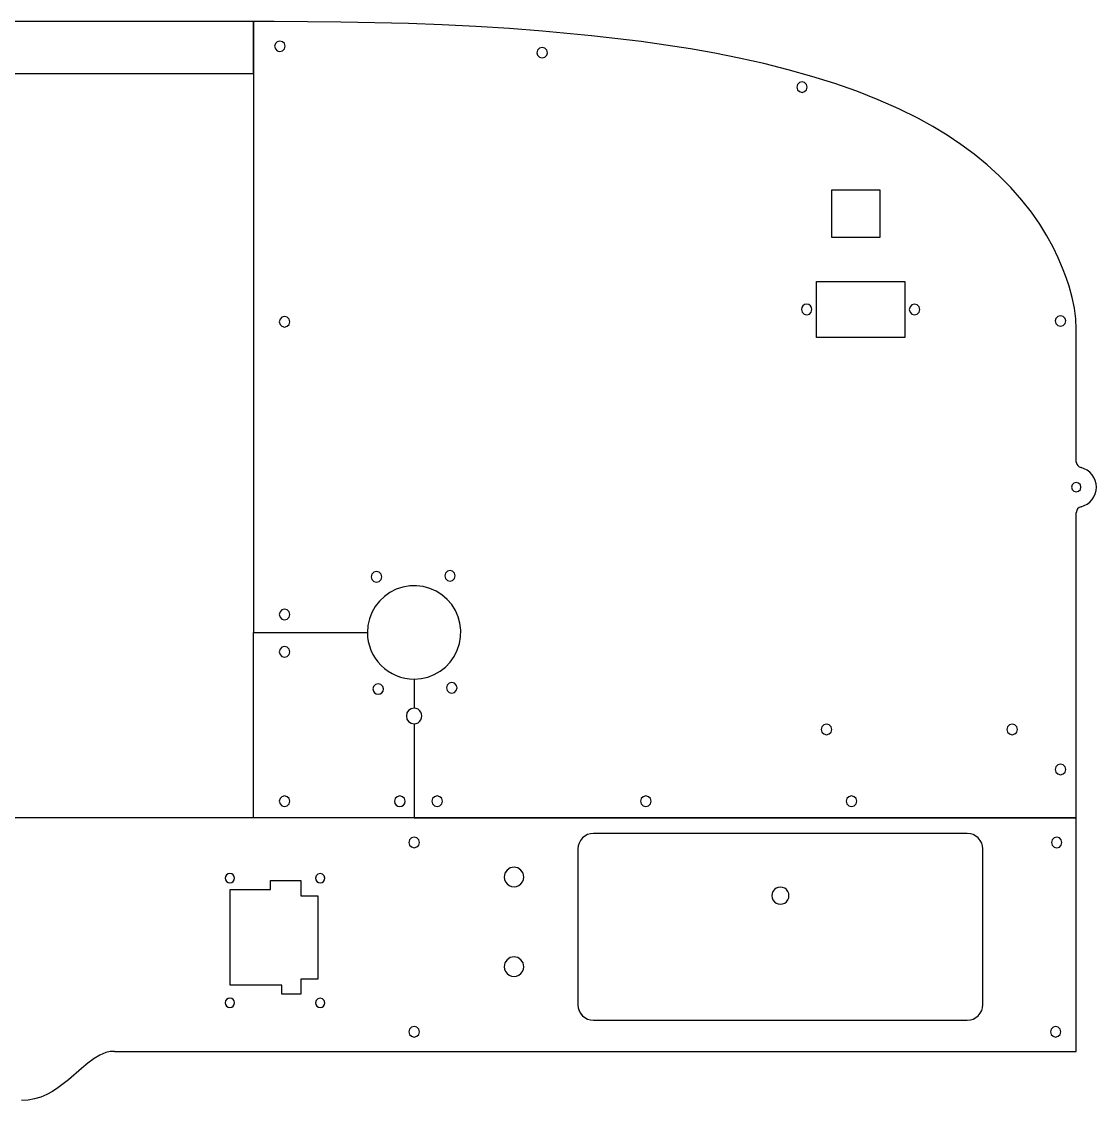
# Model space of a CAD drawing. Extents: x -508 to 508, y -20 to 420.
# Drawn here: x 69.9 to 508.2, y -20 to 420 of the extents above; entities that cross this region are included whole.
import ezdxf

# ---------------------------------------------------------------- set-up
doc = ezdxf.new("R2010")
doc.units = 0

msp = doc.modelspace()

# ---------------------------------------------------------------- linework, layer by layer
at = {"layer": 'Body (To reuse)'}
for p, q in [((164.439831, 419.999841), (4.420033, 419.999841)), ((164.439831, 398.819442), (164.439831, 419.999841)), ((172.970343, 419.999874), (164.439922, 419.999874)), ((164.439922, 419.999874), (164.439922, 170.886513)), ((173.416355, 410.992768), (173.127104, 409.913269)), ((173.127104, 409.913269), (173.416355, 408.83377)), ((174.206603, 411.783016), (173.416355, 410.992768)), ((175.286102, 412.072266), (174.206603, 411.783016)), ((176.3656, 411.783016), (175.286102, 412.072266)), ((177.155848, 410.992768), (176.3656, 411.783016)), ((177.445099, 409.913269), (177.155848, 410.992768)), ((177.155848, 408.83377), (177.445099, 409.913269)), ((177.445099, 409.913269), (177.445099, 409.913269)), ((282.240234, 409.476292), (281.160735, 409.187041)), ((283.319733, 409.187041), (282.240234, 409.476292)), ((173.416355, 408.83377), (174.206603, 408.043523)), ((174.206603, 408.043523), (175.286102, 407.754272)), ((175.286102, 407.754272), (176.3656, 408.043523)), ((176.3656, 408.043523), (177.155848, 408.83377)), ((280.370488, 408.396794), (280.081237, 407.317295)), ((280.081237, 407.317295), (280.370488, 406.237796)), ((281.160735, 409.187041), (280.370488, 408.396794)), ((280.370488, 406.237796), (281.160735, 405.447549)), ((281.160735, 405.447549), (282.240234, 405.158298)), ((282.240234, 405.158298), (283.319733, 405.447549)), ((284.109981, 408.396794), (283.319733, 409.187041)), ((283.319733, 405.447549), (284.109981, 406.237796)), ((284.399231, 407.317295), (284.109981, 408.396794)), ((284.109981, 406.237796), (284.399231, 407.317295)), ((284.399231, 407.317295), (284.399231, 407.317295)), ((4.420033, 398.819442), (164.439831, 398.819442)), ((164.439831, 398.819442), (164.439831, 398.819442)), ((386.28623, 394.378533), (385.99698, 393.299035)), ((385.99698, 393.299035), (386.28623, 392.219536)), ((387.076478, 395.168781), (386.28623, 394.378533)), ((386.28623, 392.219536), (387.076478, 391.429288)), ((388.155977, 395.458032), (387.076478, 395.168781)), ((389.235475, 395.168781), (388.155977, 395.458032)), ((390.025723, 394.378533), (389.235475, 395.168781)), ((389.235475, 391.429288), (390.025723, 392.219536)), ((390.314974, 393.299035), (390.025723, 394.378533)), ((390.025723, 392.219536), (390.314974, 393.299035)), ((390.314974, 393.299035), (390.314974, 393.299035)), ((387.076478, 391.429288), (388.155977, 391.140037)), ((388.155977, 391.140037), (389.235475, 391.429288)), ((400.346721, 331.912322), (400.346721, 351.412298)), ((400.346721, 351.412298), (419.846696, 351.412298)), ((419.846696, 351.412298), (419.846696, 331.912322)), ((419.846696, 351.412298), (419.846696, 351.412298)), ((419.846696, 331.912322), (400.346721, 331.912322)), ((394.063444, 313.966798), (430.063399, 313.966798)), ((394.063444, 291.216827), (394.063444, 313.966798)), ((394.063444, 313.966798), (394.063444, 313.966798)), ((430.063399, 313.966798), (430.063399, 291.216827)), ((388.536808, 304.118454), (388.074117, 303.432192)), ((389.22307, 304.581145), (388.536808, 304.118454)), ((390.063449, 304.750809), (389.22307, 304.581145)), ((390.903828, 304.581145), (390.063449, 304.750809)), ((391.590091, 304.118454), (390.903828, 304.581145)), ((392.052782, 303.432192), (391.590091, 304.118454)), ((432.193647, 303.671311), (431.904396, 302.591812)), ((432.983895, 304.461559), (432.193647, 303.671311)), ((434.063394, 304.75081), (432.983895, 304.461559)), ((435.142892, 304.461559), (434.063394, 304.75081)), ((435.93314, 303.671311), (435.142892, 304.461559)), ((436.222391, 302.591812), (435.93314, 303.671311)), ((176.107474, 299.448434), (175.317226, 298.658187)), ((177.186973, 299.737685), (176.107474, 299.448434)), ((178.266472, 299.448434), (177.186973, 299.737685)), ((179.056719, 298.658187), (178.266472, 299.448434)), ((388.074117, 303.432192), (387.904452, 302.591812)), ((387.904452, 302.591812), (388.193703, 301.512314)), ((388.193703, 301.512314), (388.983951, 300.722066)), ((388.983951, 300.722066), (390.063449, 300.432815)), ((390.063449, 300.432815), (391.142948, 300.722066)), ((391.142948, 300.722066), (391.933196, 301.512314)), ((391.933196, 301.512314), (392.222447, 302.591812)), ((392.222447, 302.591812), (392.052782, 303.432192)), ((392.222447, 302.591812), (392.222447, 302.591812)), ((431.904396, 302.591812), (432.193647, 301.512314)), ((432.193647, 301.512314), (432.983895, 300.722066)), ((432.983895, 300.722066), (434.063394, 300.432815)), ((434.063394, 300.432815), (435.142892, 300.722066)), ((435.142892, 300.722066), (435.93314, 301.512314)), ((435.93314, 301.512314), (436.222391, 302.591812)), ((436.222391, 302.591812), (436.222391, 302.591812)), ((492.473026, 299.760128), (491.682778, 298.96988)), ((493.552525, 300.049379), (492.473026, 299.760128)), ((494.632024, 299.760128), (493.552525, 300.049379)), ((495.422271, 298.96988), (494.632024, 299.760128)), ((175.317226, 298.658187), (175.027976, 297.578688)), ((175.027976, 297.578688), (175.317226, 296.499189)), ((175.317226, 296.499189), (176.107474, 295.708942)), ((176.107474, 295.708942), (177.186973, 295.419691)), ((177.186973, 295.419691), (178.266472, 295.708942)), ((178.266472, 295.708942), (179.056719, 296.499189)), ((179.34597, 297.578688), (179.056719, 298.658187)), ((179.056719, 296.499189), (179.34597, 297.578688)), ((179.34597, 297.578688), (179.34597, 297.578688)), ((491.682778, 298.96988), (491.393528, 297.890382)), ((491.393528, 297.890382), (491.682778, 296.810883)), ((491.682778, 296.810883), (492.473026, 296.020635)), ((492.473026, 296.020635), (493.552525, 295.731385)), ((493.552525, 295.731385), (494.632024, 296.020635)), ((494.632024, 296.020635), (495.422271, 296.810883)), ((495.711522, 297.890382), (495.422271, 298.96988)), ((495.422271, 296.810883), (495.711522, 297.890382)), ((495.711522, 297.890382), (495.711522, 297.890382)), ((430.063399, 291.216827), (394.063444, 291.216827)), ((499.99837, 240.318648), (499.99837, 294.70297)), ((499.999379, 240.318648), (500.193312, 239.547011)), ((500.193312, 239.547011), (500.604803, 238.887131)), ((500.604803, 238.887131), (501.196448, 238.382432)), ((501.196448, 238.382432), (501.930845, 238.076335)), ((503.255338, 237.633448), (501.930844, 238.076332)), ((504.460372, 236.988013), (503.255338, 237.633448)), ((505.528363, 236.16237), (504.460372, 236.988013)), ((506.441727, 235.178866), (505.528363, 236.16237)), ((507.18288, 234.059846), (506.441727, 235.178866)), ((507.734237, 232.827655), (507.18288, 234.059846)), ((498.349593, 231.06175), (498.094372, 230.109251)), ((498.094372, 230.109251), (498.349593, 229.156753)), ((499.04687, 231.759028), (498.349593, 231.06175)), ((498.349593, 229.156753), (499.04687, 228.459475)), ((499.999369, 232.014249), (499.04687, 231.759028)), ((500.951868, 231.759028), (499.999369, 232.014249)), ((501.649145, 231.06175), (500.951868, 231.759028)), ((500.951868, 228.459475), (501.649145, 229.156753)), ((501.904367, 230.109251), (501.649145, 231.06175)), ((501.649145, 229.156753), (501.904367, 230.109251)), ((501.904367, 230.109251), (501.904367, 230.109251)), ((508.078216, 231.504638), (507.734237, 232.827655)), ((508.197232, 230.113141), (508.078216, 231.504638)), ((508.079537, 228.721532), (508.197232, 230.113141)), ((499.04687, 228.459475), (499.999369, 228.204254)), ((499.999369, 228.204254), (500.951868, 228.459475)), ((505.534104, 224.061382), (506.446535, 225.045752)), ((506.446535, 225.045752), (507.186625, 226.165475)), ((507.186625, 226.165475), (507.736813, 227.398189)), ((507.736813, 227.398189), (508.079537, 228.721532)), ((500.149872, 220.538606), (499.999377, 219.707178)), ((500.551634, 221.257611), (500.149872, 220.538606)), ((501.162024, 221.810606), (500.551634, 221.257611)), ((501.938403, 222.144008), (501.162024, 221.810606)), ((501.938403, 222.144008), (503.262476, 222.588148)), ((503.262476, 222.588148), (504.466897, 223.234726)), ((504.466897, 223.234726), (505.534104, 224.061382)), ((499.99837, 95.250171), (499.99837, 219.707104)), ((212.792751, 194.591927), (212.503501, 193.512429)), ((213.582999, 195.382175), (212.792751, 194.591927)), ((214.662498, 195.671426), (213.582999, 195.382175)), ((215.741997, 195.382175), (214.662498, 195.671426)), ((216.532244, 194.591927), (215.741997, 195.382175)), ((216.821495, 193.512429), (216.532244, 194.591927)), ((242.763503, 195.053279), (242.474253, 193.97378)), ((242.474253, 193.97378), (242.763503, 192.894282)), ((243.553751, 195.843527), (242.763503, 195.053279)), ((244.63325, 196.132778), (243.553751, 195.843527)), ((245.712749, 195.843527), (244.63325, 196.132778)), ((246.502996, 195.053279), (245.712749, 195.843527)), ((246.792247, 193.97378), (246.502996, 195.053279)), ((246.502996, 192.894282), (246.792247, 193.97378)), ((246.792247, 193.97378), (246.792247, 193.97378)), ((212.503501, 193.512429), (212.792751, 192.43293)), ((212.792751, 192.43293), (213.582999, 191.642682)), ((213.582999, 191.642682), (214.662498, 191.353431)), ((214.662498, 191.353431), (215.741997, 191.642682)), ((215.741997, 191.642682), (216.532244, 192.43293)), ((216.532244, 192.43293), (216.821495, 193.512429)), ((216.821495, 193.512429), (216.821495, 193.512429)), ((225.421979, 189.379077), (222.709606, 188.486491)), ((228.190382, 189.851345), (225.421979, 189.379077)), ((230.970041, 189.912198), (228.190382, 189.851345)), ((233.716182, 189.570544), (230.970041, 189.912198)), ((236.384031, 188.835288), (233.716182, 189.570544)), ((242.763503, 192.894282), (243.553751, 192.104034)), ((243.553751, 192.104034), (244.63325, 191.814783)), ((244.63325, 191.814783), (245.712749, 192.104034)), ((245.712749, 192.104034), (246.502996, 192.894282)), ((217.869015, 185.576094), (215.860469, 183.653608)), ((220.160515, 187.199708), (217.869015, 185.576094)), ((222.709606, 188.486491), (220.160515, 187.199708)), ((238.928814, 187.715338), (236.384031, 188.835288)), ((241.305756, 186.219598), (238.928814, 187.715338)), ((243.470084, 184.356975), (241.305756, 186.219598)), ((214.16024, 181.470207), (212.79369, 179.063849)), ((215.860469, 183.653608), (214.16024, 181.470207)), ((245.332706, 182.192647), (243.470084, 184.356975)), ((246.828446, 179.815705), (245.332706, 182.192647)), ((175.317226, 179.278337), (175.027976, 178.198838)), ((175.027976, 178.198838), (175.317226, 177.11934)), ((176.107474, 180.068585), (175.317226, 179.278337)), ((175.317226, 177.11934), (176.107474, 176.329092)), ((177.186973, 180.357836), (176.107474, 180.068585)), ((176.107474, 176.329092), (177.186973, 176.039841)), ((178.266472, 180.068585), (177.186973, 180.357836)), ((177.186973, 176.039841), (178.266472, 176.329092)), ((179.056719, 179.278337), (178.266472, 180.068585)), ((178.266472, 176.329092), (179.056719, 177.11934)), ((179.34597, 178.198838), (179.056719, 179.278337)), ((179.056719, 177.11934), (179.34597, 178.198838)), ((179.34597, 178.198838), (179.34597, 178.198838)), ((211.786182, 176.472491), (211.163078, 173.734092)), ((212.79369, 179.063849), (211.786182, 176.472491)), ((247.948397, 177.270923), (246.828446, 179.815705)), ((248.683652, 174.603074), (247.948397, 177.270923)), ((211.163078, 173.734092), (210.94974, 170.886608)), ((249.025307, 171.856933), (248.683652, 174.603074)), ((248.964453, 169.077274), (249.025307, 171.856933)), ((164.439831, 95.250251), (164.439831, 170.886608)), ((164.439831, 170.886608), (210.94974, 170.886608)), ((164.439922, 170.886513), (210.949645, 170.886513)), ((210.94974, 170.886608), (211.042958, 169.003752)), ((210.94974, 170.886608), (210.94974, 170.886608)), ((211.042958, 169.003752), (211.319163, 167.152787)), ((248.492186, 166.30887), (248.964453, 169.077274)), ((175.317226, 164.038356), (175.027976, 162.958858)), ((175.027976, 162.958858), (175.317226, 161.879359)), ((176.107474, 164.828604), (175.317226, 164.038356)), ((177.186973, 165.117855), (176.107474, 164.828604)), ((178.266472, 164.828604), (177.186973, 165.117855)), ((179.056719, 164.038356), (178.266472, 164.828604)), ((179.34597, 162.958858), (179.056719, 164.038356)), ((179.056719, 161.879359), (179.34597, 162.958858)), ((179.34597, 162.958858), (179.34597, 162.958858)), ((211.319163, 167.152787), (211.773179, 165.346205)), ((211.773179, 165.346205), (212.399834, 163.596498)), ((212.399834, 163.596498), (213.193952, 161.916156)), ((246.312816, 161.047406), (247.599599, 163.596498)), ((247.599599, 163.596498), (248.492186, 166.30887)), ((175.317226, 161.879359), (176.107474, 161.089111)), ((176.107474, 161.089111), (177.186973, 160.79986)), ((177.186973, 160.79986), (178.266472, 161.089111)), ((178.266472, 161.089111), (179.056719, 161.879359)), ((213.193952, 161.916156), (214.15036, 160.317671)), ((214.15036, 160.317671), (215.263884, 158.813536)), ((215.263884, 158.813536), (216.529349, 157.416241)), ((242.766717, 156.747361), (244.689203, 158.755906)), ((244.689203, 158.755906), (246.312816, 161.047406)), ((216.529349, 157.416241), (217.926645, 156.150775)), ((217.926645, 156.150775), (219.43078, 155.037251)), ((219.43078, 155.037251), (221.029265, 154.080843)), ((221.029265, 154.080843), (222.709606, 153.286725)), ((238.176958, 153.680582), (240.583316, 155.047132)), ((240.583316, 155.047132), (242.766717, 156.747361)), ((214.286684, 149.669181), (213.496436, 148.878934)), ((215.366183, 149.958432), (214.286684, 149.669181)), ((216.445682, 149.669181), (215.366183, 149.958432)), ((217.235929, 148.878934), (216.445682, 149.669181)), ((222.709606, 153.286725), (224.459314, 152.66007)), ((224.459314, 152.66007), (226.265896, 152.206054)), ((226.265896, 152.206054), (228.11686, 151.92985)), ((228.11686, 151.92985), (229.999716, 151.836632)), ((229.999621, 151.836537), (229.999621, 139.96364)), ((229.999716, 151.836632), (232.8472, 152.049969)), ((229.999716, 151.836632), (229.999716, 139.963649)), ((232.8472, 152.049969), (235.5856, 152.673073)), ((235.5856, 152.673073), (238.176958, 153.680582)), ((244.257434, 150.130536), (243.467187, 149.340289)), ((245.336933, 150.419787), (244.257434, 150.130536)), ((246.416432, 150.130536), (245.336933, 150.419787)), ((247.20668, 149.340289), (246.416432, 150.130536)), ((213.496436, 148.878934), (213.207186, 147.799435)), ((213.207186, 147.799435), (213.37685, 146.959056)), ((213.37685, 146.959056), (213.839541, 146.272793)), ((213.839541, 146.272793), (214.525804, 145.810103)), ((214.525804, 145.810103), (215.366183, 145.640438)), ((215.366183, 145.640438), (216.206562, 145.810103)), ((216.206562, 145.810103), (216.892824, 146.272793)), ((216.892824, 146.272793), (217.355515, 146.959056)), ((217.52518, 147.799435), (217.235929, 148.878934)), ((217.355515, 146.959056), (217.52518, 147.799435)), ((217.52518, 147.799435), (217.52518, 147.799435)), ((243.467187, 149.340289), (243.177936, 148.26079)), ((243.177936, 148.26079), (243.467187, 147.181291)), ((243.467187, 147.181291), (244.257434, 146.391043)), ((244.257434, 146.391043), (245.336933, 146.101793)), ((245.336933, 146.101793), (246.416432, 146.391043)), ((246.416432, 146.391043), (247.20668, 147.181291)), ((247.49593, 148.26079), (247.20668, 149.340289)), ((247.20668, 147.181291), (247.49593, 148.26079)), ((247.49593, 148.26079), (247.49593, 148.26079)), ((227.074228, 138.024504), (226.824721, 136.788653)), ((226.824721, 136.788653), (227.074228, 135.552801)), ((227.754655, 139.033714), (227.074228, 138.024504)), ((228.763865, 139.714142), (227.754655, 139.033714)), ((229.999716, 139.963649), (228.763865, 139.714142)), ((230.828129, 139.853745), (229.999716, 139.963649)), ((231.587215, 139.53828), (230.828129, 139.853745)), ((232.239958, 139.038625), (231.587215, 139.53828)), ((232.749344, 138.376151), (232.239958, 139.038625)), ((233.06837, 137.603773), (232.749344, 138.376151)), ((233.174713, 136.788653), (233.06837, 137.603773)), ((233.06837, 135.973533), (233.174713, 136.788653)), ((227.074228, 135.552801), (227.754655, 134.543592)), ((227.754655, 134.543592), (228.763865, 133.863164)), ((228.763865, 133.863164), (229.999716, 133.613657)), ((229.999621, 133.613648), (229.999621, 95.250171)), ((229.999716, 133.613657), (230.828129, 133.723561)), ((229.999716, 133.613657), (229.999716, 95.250251)), ((230.828129, 133.723561), (231.587215, 134.039025)), ((231.587215, 134.039025), (232.239958, 134.53868)), ((232.239958, 134.53868), (232.749344, 135.201155)), ((232.749344, 135.201155), (233.06837, 135.973533)), ((396.295098, 132.397366), (396.005848, 131.317867)), ((397.085346, 133.187614), (396.295098, 132.397366)), ((398.164845, 133.476864), (397.085346, 133.187614)), ((399.244343, 133.187614), (398.164845, 133.476864)), ((400.034591, 132.397366), (399.244343, 133.187614)), ((400.323842, 131.317867), (400.034591, 132.397366)), ((471.987003, 132.397366), (471.697752, 131.317867)), ((472.777251, 133.187614), (471.987003, 132.397366)), ((473.856749, 133.476864), (472.777251, 133.187614)), ((474.936248, 133.187614), (473.856749, 133.476864)), ((475.726496, 132.397366), (474.936248, 133.187614)), ((476.015747, 131.317867), (475.726496, 132.397366)), ((396.005848, 131.317867), (396.295098, 130.238369)), ((396.295098, 130.238369), (397.085346, 129.448121)), ((397.085346, 129.448121), (398.164845, 129.15887)), ((398.164845, 129.15887), (399.244343, 129.448121)), ((399.244343, 129.448121), (400.034591, 130.238369)), ((400.034591, 130.238369), (400.323842, 131.317867)), ((400.323842, 131.317867), (400.323842, 131.317867)), ((471.697752, 131.317867), (471.987003, 130.238369)), ((471.987003, 130.238369), (472.777251, 129.448121)), ((472.777251, 129.448121), (473.856749, 129.15887)), ((473.856749, 129.15887), (474.936248, 129.448121)), ((474.936248, 129.448121), (475.726496, 130.238369)), ((475.726496, 130.238369), (476.015747, 131.317867)), ((476.015747, 131.317867), (476.015747, 131.317867)), ((491.682778, 116.090111), (491.393528, 115.010612)), ((491.393528, 115.010612), (491.682778, 113.931114)), ((492.473026, 116.880359), (491.682778, 116.090111)), ((493.552525, 117.16961), (492.473026, 116.880359)), ((494.632024, 116.880359), (493.552525, 117.16961)), ((495.422271, 116.090111), (494.632024, 116.880359)), ((495.711522, 115.010612), (495.422271, 116.090111)), ((495.422271, 113.931114), (495.711522, 115.010612)), ((495.711522, 115.010612), (495.711522, 115.010612)), ((491.682778, 113.931114), (492.473026, 113.140866)), ((492.473026, 113.140866), (493.552525, 112.851615)), ((493.552525, 112.851615), (494.632024, 113.140866)), ((494.632024, 113.140866), (495.422271, 113.931114)), ((175.317226, 103.078433), (175.027976, 101.998934)), ((175.027976, 101.998934), (175.317226, 100.919436)), ((176.107474, 103.868681), (175.317226, 103.078433)), ((177.186973, 104.157932), (176.107474, 103.868681)), ((178.266472, 103.868681), (177.186973, 104.157932)), ((179.056719, 103.078433), (178.266472, 103.868681)), ((179.34597, 101.998934), (179.056719, 103.078433)), ((179.056719, 100.919436), (179.34597, 101.998934)), ((179.34597, 101.998934), (179.34597, 101.998934)), ((222.307167, 103.078433), (222.017916, 101.998934)), ((222.017916, 101.998934), (222.187581, 101.158555)), ((223.097415, 103.868681), (222.307167, 103.078433)), ((224.176914, 104.157932), (223.097415, 103.868681)), ((225.256412, 103.868681), (224.176914, 104.157932)), ((226.04666, 103.078433), (225.256412, 103.868681)), ((226.335911, 101.998934), (226.04666, 103.078433)), ((226.166246, 101.158555), (226.335911, 101.998934)), ((226.335911, 101.998934), (226.335911, 101.998934)), ((237.547148, 103.078433), (237.257897, 101.998934)), ((237.257897, 101.998934), (237.547148, 100.919436)), ((238.337396, 103.868681), (237.547148, 103.078433)), ((239.416895, 104.157932), (238.337396, 103.868681)), ((240.496393, 103.868681), (239.416895, 104.157932)), ((241.286641, 103.078433), (240.496393, 103.868681)), ((241.575892, 101.998934), (241.286641, 103.078433)), ((241.286641, 100.919436), (241.575892, 101.998934)), ((241.575892, 101.998934), (241.575892, 101.998934)), ((322.637041, 103.078433), (322.34779, 101.998934)), ((322.34779, 101.998934), (322.637041, 100.919436)), ((323.427289, 103.868681), (322.637041, 103.078433)), ((324.506787, 104.157932), (323.427289, 103.868681)), ((325.586286, 103.868681), (324.506787, 104.157932)), ((326.376534, 103.078433), (325.586286, 103.868681)), ((326.665785, 101.998934), (326.376534, 103.078433)), ((326.376534, 100.919436), (326.665785, 101.998934)), ((326.665785, 101.998934), (326.665785, 101.998934)), ((406.456935, 103.078433), (406.167684, 101.998934)), ((406.167684, 101.998934), (406.456935, 100.919436)), ((407.247183, 103.868681), (406.456935, 103.078433)), ((408.326682, 104.157932), (407.247183, 103.868681)), ((409.40618, 103.868681), (408.326682, 104.157932)), ((410.196428, 103.078433), (409.40618, 103.868681)), ((410.485679, 101.998934), (410.196428, 103.078433)), ((410.196428, 100.919436), (410.485679, 101.998934)), ((410.485679, 101.998934), (410.485679, 101.998934)), ((175.317226, 100.919436), (176.107474, 100.129188)), ((176.107474, 100.129188), (177.186973, 99.839937)), ((177.186973, 99.839937), (178.266472, 100.129188)), ((178.266472, 100.129188), (179.056719, 100.919436)), ((222.187581, 101.158555), (222.650272, 100.472293)), ((222.650272, 100.472293), (223.336535, 100.009602)), ((223.336535, 100.009602), (224.176914, 99.839937)), ((224.176914, 99.839937), (225.017293, 100.009602)), ((225.017293, 100.009602), (225.703555, 100.472293)), ((225.703555, 100.472293), (226.166246, 101.158555)), ((237.547148, 100.919436), (238.337396, 100.129188)), ((238.337396, 100.129188), (239.416895, 99.839937)), ((239.416895, 99.839937), (240.496393, 100.129188)), ((240.496393, 100.129188), (241.286641, 100.919436)), ((322.637041, 100.919436), (323.427289, 100.129188)), ((323.427289, 100.129188), (324.506787, 99.839937)), ((324.506787, 99.839937), (325.586286, 100.129188)), ((325.586286, 100.129188), (326.376534, 100.919436)), ((406.456935, 100.919436), (407.247183, 100.129188)), ((407.247183, 100.129188), (408.326682, 99.839937)), ((408.326682, 99.839937), (409.40618, 100.129188)), ((409.40618, 100.129188), (410.196428, 100.919436)), ((499.99837, 95.250171), (-130.429894, 95.250171)), ((229.999716, 95.250251), (164.439831, 95.250251)), ((229.999621, 95.250171), (499.99837, 95.250171)), ((499.99837, 0.000291), (499.99837, 95.250171)), ((300.719587, 88.416894), (299.626645, 87.833385)), ((300.719588, 88.416894), (299.626646, 87.833386)), ((301.905017, 88.777118), (300.719587, 88.416894)), ((301.905017, 88.777118), (300.719588, 88.416894)), ((303.149624, 88.900259), (301.905017, 88.777118)), ((303.149624, 88.900259), (301.905017, 88.777118)), ((455.549432, 88.900259), (303.149624, 88.900259)), ((455.549432, 88.900259), (303.149624, 88.900259)), ((303.149624, 88.900259), (303.149624, 88.900259)), ((456.794039, 88.777118), (455.549432, 88.900259)), ((456.794039, 88.777118), (455.549432, 88.900259)), ((457.979469, 88.416894), (456.794039, 88.777118)), ((457.979469, 88.416894), (456.794039, 88.777118)), ((459.072411, 87.833386), (457.979469, 88.416894)), ((459.072411, 87.833386), (457.979469, 88.416894)), ((228.12997, 86.309462), (227.840719, 85.229963)), ((227.840719, 85.229963), (228.12997, 84.150465)), ((228.920218, 87.09971), (228.12997, 86.309462)), ((228.12997, 84.150465), (228.920218, 83.360217)), ((229.999716, 87.388961), (228.920218, 87.09971)), ((231.079215, 87.09971), (229.999716, 87.388961)), ((231.869463, 86.309462), (231.079215, 87.09971)), ((231.079215, 83.360217), (231.869463, 84.150465)), ((232.158714, 85.229963), (231.869463, 86.309462)), ((231.869463, 84.150465), (232.158714, 85.229963)), ((232.158714, 85.229963), (232.158714, 85.229963)), ((296.922773, 83.794874), (296.799632, 82.550267)), ((296.922773, 83.794873), (296.799632, 82.550266)), ((297.282997, 84.980303), (296.922773, 83.794873)), ((297.282997, 84.980303), (296.922773, 83.794874)), ((297.866506, 86.073246), (297.282997, 84.980303)), ((297.866505, 86.073245), (297.282997, 84.980303)), ((298.659502, 87.040389), (297.866505, 86.073245)), ((298.659502, 87.040389), (297.866506, 86.073246)), ((299.626646, 87.833386), (298.659502, 87.040389)), ((299.626645, 87.833385), (298.659502, 87.040389)), ((460.039555, 87.040389), (459.072411, 87.833386)), ((460.039555, 87.040389), (459.072411, 87.833386)), ((460.832551, 86.073246), (460.039555, 87.040389)), ((460.832551, 86.073246), (460.039555, 87.040389)), ((461.41606, 84.980303), (460.832551, 86.073246)), ((461.41606, 84.980303), (460.832551, 86.073246)), ((461.776284, 83.794874), (461.41606, 84.980303)), ((461.776284, 83.794874), (461.41606, 84.980303)), ((461.899424, 82.550267), (461.776284, 83.794874)), ((461.899424, 82.550267), (461.776284, 83.794874)), ((490.128643, 86.296771), (489.839392, 85.217273)), ((489.839392, 85.217273), (490.128643, 84.137774)), ((490.918891, 87.087019), (490.128643, 86.296771)), ((490.128643, 84.137774), (490.918891, 83.347526)), ((491.998389, 87.37627), (490.918891, 87.087019)), ((493.077888, 87.087019), (491.998389, 87.37627)), ((493.868136, 86.296771), (493.077888, 87.087019)), ((493.077888, 83.347526), (493.868136, 84.137774)), ((494.157387, 85.217273), (493.868136, 86.296771)), ((493.868136, 84.137774), (494.157387, 85.217273)), ((494.157387, 85.217273), (494.157387, 85.217273)), ((228.920218, 83.360217), (229.999716, 83.070966)), ((229.999716, 83.070966), (231.079215, 83.360217)), ((296.799632, 82.550267), (296.799632, 19.050347)), ((296.799632, 82.550266), (296.799633, 19.050346)), ((461.899424, 19.050347), (461.899424, 82.550267)), ((461.899424, 19.050347), (461.899424, 82.550267)), ((490.918891, 83.347526), (491.998389, 83.058275)), ((491.998389, 83.058275), (493.077888, 83.347526)), ((269.172243, 74.805936), (267.900798, 73.948704)), ((269.923083, 75.03901), (269.172243, 74.805936)), ((270.729221, 75.120276), (269.923083, 75.03901)), ((271.535359, 75.03901), (270.729221, 75.120276)), ((272.286199, 74.805936), (271.535359, 75.03901)), ((273.557644, 73.948704), (272.286199, 74.805936)), ((153.135796, 71.3842), (152.986092, 70.642689)), ((152.986092, 70.642689), (153.135796, 69.901178)), ((153.544053, 71.989726), (153.135796, 71.3842)), ((154.149578, 72.397982), (153.544053, 71.989726)), ((154.891089, 72.547687), (154.149578, 72.397982)), ((155.6326, 72.397982), (154.891089, 72.547687)), ((156.238126, 71.989726), (155.6326, 72.397982)), ((156.646383, 71.3842), (156.238126, 71.989726)), ((156.796087, 70.642689), (156.646383, 71.3842)), ((156.646383, 69.901178), (156.796087, 70.642689)), ((156.796087, 70.642689), (156.796087, 70.642689)), ((190.071267, 71.595188), (189.816045, 70.642689)), ((189.816045, 70.642689), (189.965749, 69.901178)), ((190.768544, 72.292466), (190.071267, 71.595188)), ((191.721043, 72.547687), (190.768544, 72.292466)), ((192.673542, 72.292466), (191.721043, 72.547687)), ((193.370819, 71.595188), (192.673542, 72.292466)), ((193.62604, 70.642689), (193.370819, 71.595188)), ((193.476336, 69.901178), (193.62604, 70.642689)), ((193.62604, 70.642689), (193.62604, 70.642689)), ((266.810492, 71.92642), (266.729226, 71.120281)), ((266.729226, 71.120281), (266.867688, 70.076612)), ((267.043566, 72.67726), (266.810492, 71.92642)), ((267.900798, 73.948704), (267.043566, 72.67726)), ((274.414876, 72.67726), (273.557644, 73.948704)), ((274.64795, 71.92642), (274.414876, 72.67726)), ((274.590754, 70.076612), (274.729216, 71.120281)), ((274.729216, 71.120281), (274.64795, 71.92642)), ((274.729216, 71.120281), (274.729216, 71.120281)), ((153.135796, 69.901178), (153.544053, 69.295653)), ((153.544053, 69.295653), (154.149578, 68.887396)), ((154.149578, 68.887396), (154.891089, 68.737692)), ((154.891089, 68.737692), (155.6326, 68.887396)), ((154.93194, 27.055977), (154.93194, 66.055928)), ((154.93194, 66.055928), (171.486264, 66.055928)), ((155.6326, 68.887396), (156.238126, 69.295653)), ((156.238126, 69.295653), (156.646383, 69.901178)), ((171.486264, 66.055928), (171.486264, 69.696217)), ((171.486264, 69.696217), (183.741249, 69.696217)), ((183.741249, 69.696217), (183.741249, 63.487225)), ((189.965749, 69.901178), (190.374006, 69.295653)), ((190.374006, 69.295653), (190.979532, 68.887396)), ((190.979532, 68.887396), (191.721043, 68.737692)), ((191.721043, 68.737692), (192.462554, 68.887396)), ((192.462554, 68.887396), (193.068079, 69.295653)), ((193.068079, 69.295653), (193.476336, 69.901178)), ((266.867688, 70.076612), (267.265124, 69.120284)), ((267.265124, 69.120284), (267.89461, 68.29793)), ((267.89461, 68.29793), (268.729224, 67.656184)), ((268.729224, 67.656184), (269.702299, 67.254261)), ((269.702299, 67.254261), (270.729221, 67.120286)), ((270.729221, 67.120286), (271.756144, 67.254261)), ((271.756144, 67.254261), (272.729218, 67.656184)), ((272.729218, 67.656184), (273.563832, 68.29793)), ((273.563832, 68.29793), (274.193318, 69.120284)), ((274.193318, 69.120284), (274.590754, 70.076612)), ((377.60328, 66.524881), (376.874559, 65.964556)), ((378.452897, 66.87581), (377.60328, 66.524881)), ((379.349528, 66.992786), (378.452897, 66.87581)), ((380.24616, 66.87581), (379.349528, 66.992786)), ((381.095776, 66.524881), (380.24616, 66.87581)), ((381.824498, 65.964556), (381.095776, 66.524881)), ((183.741249, 63.487225), (190.74124, 63.487225)), ((190.74124, 63.487225), (190.74124, 29.487268)), ((375.977927, 64.411545), (375.857033, 63.500291)), ((375.857033, 63.500291), (375.977927, 62.589037)), ((376.324938, 65.246539), (375.977927, 64.411545)), ((375.977927, 62.589037), (376.324938, 61.754043)), ((376.874559, 65.964556), (376.324938, 65.246539)), ((376.324938, 61.754043), (376.874559, 61.036025)), ((382.374118, 65.246539), (381.824498, 65.964556)), ((381.824498, 61.036025), (382.374118, 61.754043)), ((382.721129, 64.411545), (382.374118, 65.246539)), ((382.374118, 61.754043), (382.721129, 62.589037)), ((382.842024, 63.500291), (382.721129, 64.411545)), ((382.721129, 62.589037), (382.842024, 63.500291)), ((382.842024, 63.500291), (382.842024, 63.500291)), ((376.874559, 61.036025), (377.60328, 60.475701)), ((377.60328, 60.475701), (378.452897, 60.124772)), ((378.452897, 60.124772), (379.349528, 60.007795)), ((379.349528, 60.007795), (380.24616, 60.124772)), ((380.24616, 60.124772), (381.095776, 60.475701)), ((381.095776, 60.475701), (381.824498, 61.036025)), ((266.810492, 35.350466), (266.729226, 34.544327)), ((267.043566, 36.101306), (266.810492, 35.350466)), ((267.900798, 37.37275), (267.043566, 36.101306)), ((269.172243, 38.229982), (267.900798, 37.37275)), ((269.923083, 38.463056), (269.172243, 38.229982)), ((270.729221, 38.544322), (269.923083, 38.463056)), ((271.535359, 38.463056), (270.729221, 38.544322)), ((272.286199, 38.229982), (271.535359, 38.463056)), ((273.557644, 37.37275), (272.286199, 38.229982)), ((274.414876, 36.101306), (273.557644, 37.37275)), ((274.64795, 35.350466), (274.414876, 36.101306)), ((274.729216, 34.544327), (274.64795, 35.350466)), ((266.729226, 34.544327), (266.867688, 33.500658)), ((266.867688, 33.500658), (267.265124, 32.54433)), ((267.265124, 32.54433), (267.89461, 31.721976)), ((267.89461, 31.721976), (268.729224, 31.08023)), ((268.729224, 31.08023), (269.702299, 30.678307)), ((271.756144, 30.678307), (272.729218, 31.08023)), ((272.729218, 31.08023), (273.563832, 31.721976)), ((273.563832, 31.721976), (274.193318, 32.54433)), ((274.193318, 32.54433), (274.590754, 33.500658)), ((274.590754, 33.500658), (274.729216, 34.544327)), ((274.729216, 34.544327), (274.729216, 34.544327)), ((176.086258, 27.055977), (154.93194, 27.055977)), ((176.086258, 23.278275), (176.086258, 27.055977)), ((190.74124, 29.487268), (183.741249, 29.487268)), ((183.741249, 29.487268), (183.741249, 23.278275)), ((190.74124, 29.487268), (190.74124, 29.487268)), ((269.702299, 30.678307), (270.729221, 30.544332)), ((270.729221, 30.544332), (271.756144, 30.678307)), ((183.741249, 23.278275), (176.086258, 23.278275)), ((153.135796, 20.584264), (152.986092, 19.842753)), ((152.986092, 19.842753), (153.135796, 19.101242)), ((153.544053, 21.18979), (153.135796, 20.584264)), ((153.135796, 19.101242), (153.544053, 18.495717)), ((154.149578, 21.598046), (153.544053, 21.18979)), ((153.544053, 18.495717), (154.149578, 18.08746)), ((154.891089, 21.747751), (154.149578, 21.598046)), ((154.149578, 18.08746), (154.891089, 17.937756)), ((155.6326, 21.598046), (154.891089, 21.747751)), ((154.891089, 17.937756), (155.6326, 18.08746)), ((156.238126, 21.18979), (155.6326, 21.598046)), ((155.6326, 18.08746), (156.238126, 18.495717)), ((156.646383, 20.584264), (156.238126, 21.18979)), ((156.238126, 18.495717), (156.646383, 19.101242)), ((156.796087, 19.842753), (156.646383, 20.584264)), ((156.646383, 19.101242), (156.796087, 19.842753)), ((156.796087, 19.842753), (156.796087, 19.842753)), ((190.071267, 20.795252), (189.816045, 19.842753)), ((189.816045, 19.842753), (189.965749, 19.101242)), ((189.965749, 19.101242), (190.374006, 18.495717)), ((190.768544, 21.49253), (190.071267, 20.795252)), ((190.374006, 18.495717), (190.979532, 18.08746)), ((191.721043, 21.747751), (190.768544, 21.49253)), ((190.979532, 18.08746), (191.721043, 17.937756)), ((192.673542, 21.49253), (191.721043, 21.747751)), ((191.721043, 17.937756), (192.462554, 18.08746)), ((192.462554, 18.08746), (193.068079, 18.495717)), ((193.370819, 20.795252), (192.673542, 21.49253)), ((193.068079, 18.495717), (193.476336, 19.101242)), ((193.62604, 19.842753), (193.370819, 20.795252)), ((193.476336, 19.101242), (193.62604, 19.842753)), ((193.62604, 19.842753), (193.62604, 19.842753)), ((296.799632, 19.050347), (296.922773, 17.80574)), ((296.799633, 19.050346), (296.928642, 17.770602)), ((296.922773, 17.80574), (297.282997, 16.62031)), ((296.928642, 17.770602), (297.298647, 16.578643)), ((461.41606, 16.62031), (461.776284, 17.80574)), ((461.41606, 16.62031), (461.776284, 17.80574)), ((461.776284, 17.80574), (461.899424, 19.050347)), ((461.776284, 17.80574), (461.899424, 19.050347)), ((297.282997, 16.62031), (297.866506, 15.527368)), ((297.298647, 16.578643), (297.884112, 15.500006)), ((297.866506, 15.527368), (298.659502, 14.560224)), ((297.884112, 15.500006), (298.659503, 14.560224)), ((298.659502, 14.560224), (299.626646, 13.767228)), ((298.659503, 14.560224), (299.599284, 13.784834)), ((299.599284, 13.784834), (300.677922, 13.199369)), ((299.626646, 13.767228), (300.719588, 13.183719)), ((457.979469, 13.183719), (459.072411, 13.767228)), ((457.979469, 13.183719), (459.072411, 13.767228)), ((459.072411, 13.767228), (460.039555, 14.560224)), ((459.072411, 13.767228), (460.039555, 14.560224)), ((460.039555, 14.560224), (460.832551, 15.527368)), ((460.039555, 14.560224), (460.832551, 15.527368)), ((460.832551, 15.527368), (461.41606, 16.62031)), ((460.832551, 15.527368), (461.41606, 16.62031)), ((228.12997, 9.093559), (227.840719, 8.014061)), ((228.920218, 9.883807), (228.12997, 9.093559)), ((229.999716, 10.173058), (228.920218, 9.883807)), ((231.079215, 9.883807), (229.999716, 10.173058)), ((231.869463, 9.093559), (231.079215, 9.883807)), ((232.158714, 8.014061), (231.869463, 9.093559)), ((300.677922, 13.199369), (301.86988, 12.829364)), ((300.719588, 13.183719), (301.905017, 12.823495)), ((301.86988, 12.829364), (303.149625, 12.700355)), ((301.905017, 12.823495), (303.149624, 12.700355)), ((303.149624, 12.700355), (455.549432, 12.700355)), ((303.149625, 12.700355), (455.549432, 12.700355)), ((455.549432, 12.700355), (456.794039, 12.823495)), ((455.549432, 12.700355), (456.794039, 12.823495)), ((455.549432, 12.700355), (455.549432, 12.700355)), ((456.794039, 12.823495), (457.979469, 13.183719)), ((456.794039, 12.823495), (457.979469, 13.183719)), ((489.709466, 9.093559), (489.420215, 8.014061)), ((490.499713, 9.883807), (489.709466, 9.093559)), ((491.579212, 10.173058), (490.499713, 9.883807)), ((492.658711, 9.883807), (491.579212, 10.173058)), ((493.448959, 9.093559), (492.658711, 9.883807)), ((493.738209, 8.014061), (493.448959, 9.093559)), ((227.840719, 8.014061), (228.12997, 6.934562)), ((228.12997, 6.934562), (228.920218, 6.144314)), ((228.920218, 6.144314), (229.999716, 5.855063)), ((229.999716, 5.855063), (231.079215, 6.144314)), ((231.079215, 6.144314), (231.869463, 6.934562)), ((231.869463, 6.934562), (232.158714, 8.014061)), ((232.158714, 8.014061), (232.158714, 8.014061)), ((489.420215, 8.014061), (489.709466, 6.934562)), ((489.709466, 6.934562), (490.499713, 6.144314)), ((490.499713, 6.144314), (491.579212, 5.855063)), ((491.579212, 5.855063), (492.658711, 6.144314)), ((492.658711, 6.144314), (493.448959, 6.934562)), ((493.448959, 6.934562), (493.738209, 8.014061)), ((493.738209, 8.014061), (493.738209, 8.014061)), ((107.884199, 0.000371), (106.056906, -0.089609)), ((107.884199, 0.000371), (106.056906, -0.089609)), ((107.884247, 0.000291), (499.99837, 0.000291)), ((99.561511, -2.9214), (97.001772, -4.812967)), ((99.561511, -2.9214), (97.001772, -4.812967)), ((101.908748, -1.5091), (99.561511, -2.9214)), ((101.908748, -1.5091), (99.561511, -2.9214)), ((104.273865, -0.507564), (101.908748, -1.5091)), ((104.273865, -0.507564), (101.908748, -1.5091)), ((106.056906, -0.089609), (104.273865, -0.507564)), ((106.056906, -0.089609), (104.273865, -0.507564)), ((94.406218, -6.9659), (89.024171, -11.590228)), ((94.406218, -6.9659), (89.024171, -11.590228)), ((97.001772, -4.812967), (94.406218, -6.9659)), ((97.001772, -4.812967), (94.406218, -6.9659)), ((89.024171, -11.590228), (84.755092, -14.867754)), ((89.024171, -11.590228), (84.755092, -14.867754)), ((80.192144, -17.574076), (77.780321, -18.603839)), ((80.192144, -17.574076), (77.780321, -18.603839)), ((82.518452, -16.312675), (80.192144, -17.574076)), ((82.518452, -16.312675), (80.192144, -17.574076)), ((84.755092, -14.867754), (82.518452, -16.312675)), ((84.755092, -14.867754), (82.518452, -16.312675)), ((72.626532, -19.844218), (69.942325, -19.999604)), ((72.626532, -19.844218), (69.942325, -19.999604)), ((75.2725, -19.368515), (72.626532, -19.844218)), ((75.2725, -19.368515), (72.626532, -19.844218)), ((77.780321, -18.603839), (75.2725, -19.368515)), ((77.780321, -18.603839), (75.2725, -19.368515))]:
    msp.add_line(p, q, dxfattribs=at)
at = {"layer": 'Repair Edge'}
for p, q in [((200.133142, 419.8023), (172.969395, 419.999829)), ((227.662533, 419.148871), (200.133142, 419.8023)), ((241.451999, 418.622675), (227.662533, 419.148871)), ((255.198062, 417.948281), (241.451999, 418.622675)), ((268.855785, 417.114281), (255.198062, 417.948281)), ((282.380228, 416.109269), (268.855785, 417.114281)), ((302.378252, 414.25169), (282.380228, 416.109269)), ((322.578823, 411.850445), (302.378252, 414.25169)), ((332.668834, 410.421125), (322.578823, 411.850445)), ((342.706007, 408.826102), (332.668834, 410.421125)), ((352.655849, 407.055446), (342.706007, 408.826102)), ((362.483869, 405.099229), (352.655849, 407.055446)), ((372.643637, 402.834234), (362.483869, 405.099229)), ((382.538944, 400.359559), (372.643637, 402.834234)), ((392.156067, 397.663105), (382.538944, 400.359559)), ((401.481284, 394.732775), (392.156067, 397.663105)), ((410.500871, 391.556474), (401.481284, 394.732775)), ((419.201106, 388.122102), (410.500871, 391.556474)), ((427.568266, 384.417564), (419.201106, 388.122102)), ((435.588629, 380.430762), (427.568266, 384.417564)), ((441.543988, 377.145752), (435.588629, 380.430762)), ((447.343172, 373.634681), (441.543988, 377.145752)), ((452.967776, 369.886541), (447.343172, 373.634681)), ((458.399397, 365.89033), (452.967776, 369.886541)), ((463.619632, 361.635043), (458.399397, 365.89033)), ((468.610076, 357.109675), (463.619632, 361.635043)), ((473.352328, 352.303222), (468.610076, 357.109675)), ((477.827982, 347.20468), (473.352328, 352.303222)), ((481.68537, 342.258664), (477.827982, 347.20468)), ((485.066399, 337.387151), (481.68537, 342.258664)), ((488.001483, 332.632159), (485.066399, 337.387151)), ((490.521037, 328.035705), (488.001483, 332.632159)), ((492.655475, 323.639808), (490.521037, 328.035705)), ((494.435211, 319.486487), (492.655475, 323.639808)), ((495.890661, 315.617759), (494.435211, 319.486487)), ((497.052238, 312.075643), (495.890661, 315.617759)), ((498.294521, 307.532088), (497.052238, 312.075643)), ((499.22037, 303.07618), (498.294521, 307.532088)), ((499.798687, 298.776835), (499.22037, 303.07618)), ((499.99837, 294.70297), (499.798687, 298.776835))]:
    msp.add_line(p, q, dxfattribs=at)

doc.saveas('drawing.dxf')
